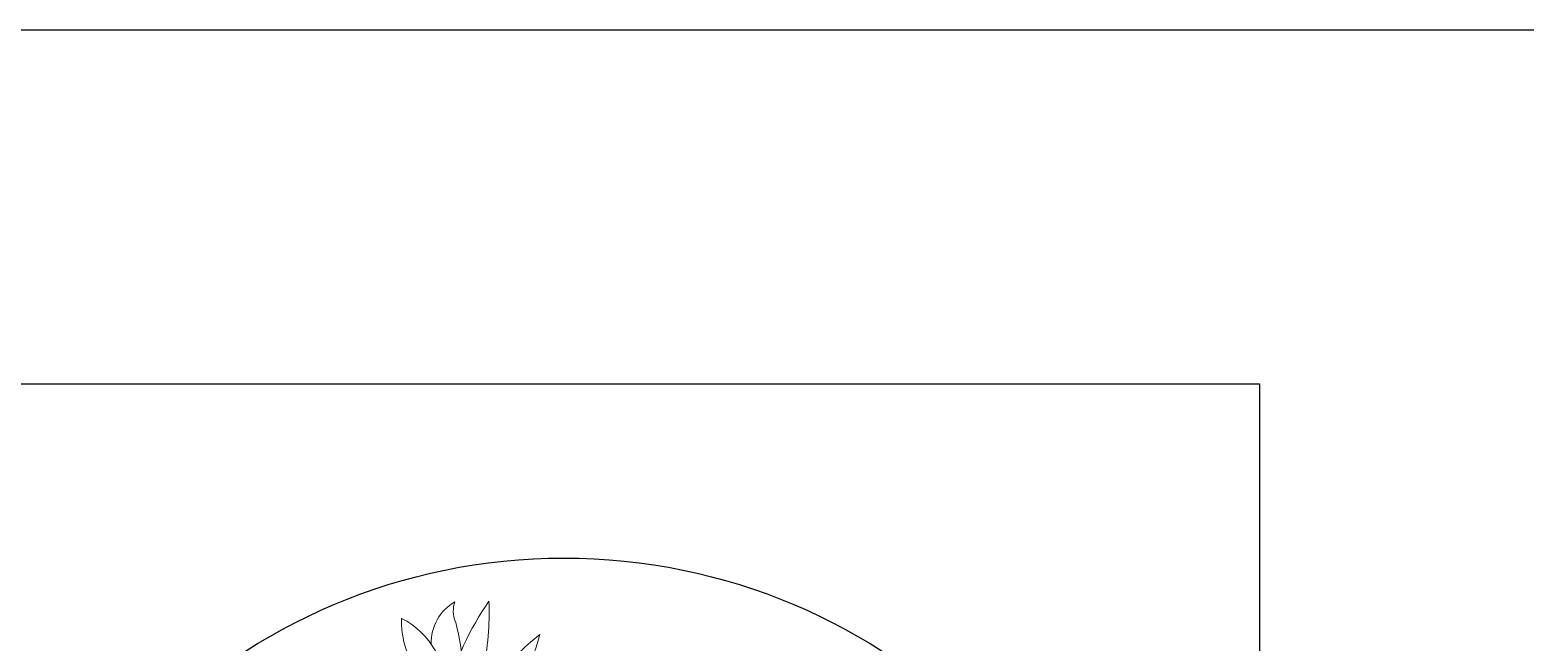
# Model space of a CAD drawing. Header units: inches. Extents: x 484217 to 497210, y -26946 to -21493.
# Drawn here: x 492384.29 to 492422.29, y -26209.91 to -26194.35 of the extents above; entities that cross this region are included whole.
import ezdxf

# ---------------------------------------------------------------- set-up
doc = ezdxf.new("R2010")
doc.units = ezdxf.units.IN
doc.header["$LTSCALE"] = 20
doc.header["$MEASUREMENT"] = 0
doc.layers.add('furniture', color=4, linetype='Continuous')
doc.layers.add('I-WALL-IN', color=3, linetype='Continuous')
doc.layers.add('PLANTS', color=84, linetype='Continuous', lineweight=13)

# ---------------------------------------------------------------- blocks, each defined once
blk = doc.blocks.new('A$C137A2C16')
at = {"layer": 'PLANTS'}
for centre, radius, start, end in [((110.95, 50.72), 9.32, 75.2125, 137.7089), ((106.62, 65.34), 8.74, 252.8706, 320.0508), ((88.05, 27.25), 33.85, 42.528, 61.1237), ((108.86, 52.22), 5.13, 17.02, 78.383), ((110.53, 73.18), 19.06, 263.8261, 273.4164), ((112.11, 51.05), 3.14, 58.1737, 98.05), ((119.13, 81.37), 31.84, 245.2985, 258.8941), ((115.08, 59.56), 15.53, 213.8622, 243.9161), ((86.39, 35.63), 24.03, 24.5287, 40.4887)]:
    blk.add_arc(centre, radius, start, end, dxfattribs=at)

msp = doc.modelspace()

# ---------------------------------------------------------------- linework, layer by layer
at = {"layer": 'furniture'}
msp.add_circle((492397.857, -26222.793), 15.018, dxfattribs=at)
at = {"layer": 'I-WALL-IN'}
msp.add_line((492420.039, -26194.348, 6.93), (492424.539, -26194.348, 6.93), dxfattribs=at)
at = {"layer": 'I-WALL-IN', "elevation": 6.93}
for points in [[(492336.789, -26194.348), (492420.039, -26194.348)], [(492336.789, -26203.348), (492415.539, -26203.348)], [(492415.539, -26203.348), (492415.539, -26399.098)]]:
    msp.add_lwpolyline(points, dxfattribs=at)

# ---------------------------------------------------------------- block references
at = {"layer": 'PLANTS', "xscale": 0.2359762172501539, "yscale": 0.2359762172501539, "zscale": 0.2359762172501539, "rotation": 103.0645570240567}
msp.add_blockref('A$C137A2C16', (492413.504, -26232.17, 6.142), dxfattribs=at)

doc.saveas('drawing.dxf')
